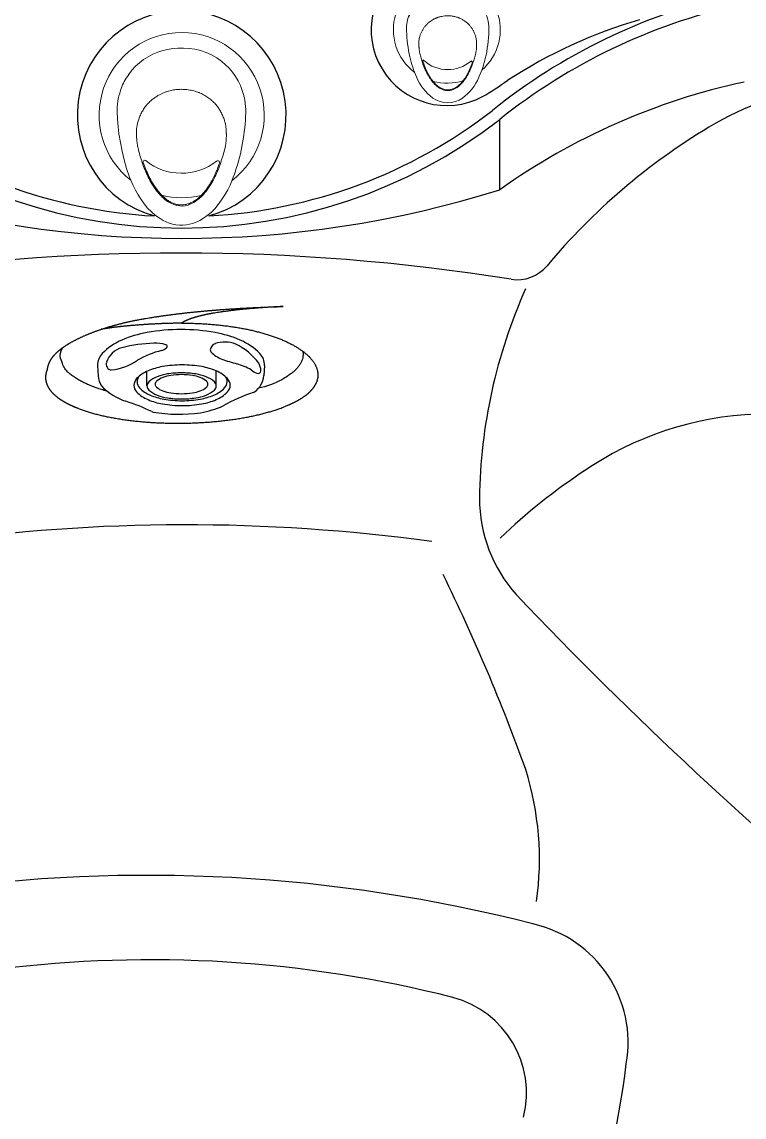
# Model space of a CAD drawing. Extents: x 649 to 723, y 631 to 778.
# Drawn here: x 681.87 to 700.45, y 700.8 to 728.96 of the extents above; entities that cross this region are included whole.
import ezdxf

# ---------------------------------------------------------------- set-up
doc = ezdxf.new("R2010")
doc.units = 0
doc.header["$MEASUREMENT"] = 0
doc.layers.add('1', color=4, linetype='Continuous')
doc.layers.add('204', color=7, linetype='Continuous')

# ---------------------------------------------------------------- blocks, each defined once
blk = doc.blocks.new('diverter')
at = {"layer": '1', "linetype": 'Continuous', "lineweight": 15, "flags": 128}
for points in [[(0.058, 1.659), (-0.211, 1.643), (-0.48, 1.614), (-0.706, 1.579), (-0.93, 1.536), (-1.152, 1.483), (-1.377, 1.417), (-1.597, 1.339), (-1.812, 1.247), (-1.934, 1.186), (-2.054, 1.119), (-2.171, 1.045), (-2.283, 0.964), (-2.389, 0.876), (-2.489, 0.78), (-2.582, 0.673), (-2.663, 0.557), (-2.707, 0.481), (-2.744, 0.403), (-2.776, 0.319), (-2.801, 0.233), (-2.818, 0.147), (-2.826, 0.06), (-2.827, -0.031), (-2.819, -0.121), (-2.805, -0.2), (-2.785, -0.278), (-2.758, -0.356), (-2.726, -0.432), (-2.708, -0.464)], [(0.993, 1.397), (1.047, 1.362), (1.153, 1.28), (1.254, 1.187), (1.346, 1.086), (1.428, 0.979), (1.501, 0.866), (1.565, 0.742), (1.619, 0.614), (1.659, 0.489), (1.689, 0.362), (1.71, 0.23), (1.721, 0.097), (1.723, -0.048), (1.714, -0.193), (1.693, -0.34), (1.66, -0.485), (1.612, -0.629), (1.55, -0.767), (1.472, -0.904), (1.38, -1.032), (1.296, -1.13), (1.205, -1.22), (1.104, -1.306), (0.996, -1.382), (0.881, -1.451), (0.761, -1.51), (0.632, -1.56), (0.5, -1.599), (0.486, -1.602), (0.431, -1.614), (0.329, -1.631)], [(1.053, 1.358), (1.05, 1.36), (1.041, 1.366)], [(-2.7, -0.481), (-2.706, -0.469), (-2.714, -0.454)], [(-2.709, -0.465), (-2.653, -0.562), (-2.584, -0.659), (-2.502, -0.756), (-2.407, -0.85), (-2.3, -0.941), (-2.182, -1.027), (-2.053, -1.11), (-1.92, -1.183), (-1.799, -1.243), (-1.692, -1.291), (-1.598, -1.328), (-1.519, -1.358), (-1.468, -1.376)]]:
    blk.add_lwpolyline(points, dxfattribs=at)
at = {"layer": '1', "color": 3, "linetype": 'Continuous', "lineweight": 15, "flags": 128}
blk.add_lwpolyline([(-2.137, -0.46), (-2.142, -0.455), (-2.199, -0.384), (-2.247, -0.311), (-2.285, -0.237), (-2.313, -0.163), (-2.331, -0.085), (-2.338, -0.021), (-2.337, 0.049), (-2.326, 0.124), (-2.303, 0.202), (-2.268, 0.283), (-2.219, 0.365), (-2.208, 0.379)], dxfattribs=at)
at = {"layer": '1', "linetype": 'Continuous', "lineweight": 15}
for centre, radius, start, end in [((0, 0), 2.125, 217.4646, 142.11), ((0.122, 0.099), 1.561, 70.7672, 92.3311), ((0.273, 0.386), 1.241, 54.5535, 73.0071), ((-0.105, 0.035), 1.387, 140.1643, 180.8264), ((-1.2, 0.948), 0.0449, 82.8535, 109.2759), ((-1.202, 0.952), 0.0413, 318.9703, 81.6622), ((0, 0), 2.125, 166.1201, 193.6262), ((-0.094, -0.021), 1.398, 178.5111, 218.8228), ((-1.218, -0.924), 0.0511, 249.3213, 277.0057), ((-1.218, -0.929), 0.0469, 278.2291, 40.8448), ((0.19, 3.529), 5.177, 251.3199, 268.5751), ((0.114, -0.145), 1.502, 267.9525, 280.24)]:
    blk.add_arc(centre, radius, start, end, dxfattribs=at)
at = {"layer": '1', "color": 3, "linetype": 'Continuous', "lineweight": 15}
for points, knots in [([(-0.844, 1.124), (-0.816, 1.13), (-0.76, 1.143), (-0.703, 1.149), (-0.675, 1.152)], [0, 0, 0, 0, 0.499997, 1, 1, 1, 1]), ([(-0.571, 1.161), (-0.588, 1.16), (-0.623, 1.158), (-0.657, 1.154), (-0.675, 1.152)], [0, 0, 0, 0, 0.502124, 1, 1, 1, 1]), ([(-0.369, 1.161), (-0.404, 1.163), (-0.471, 1.166), (-0.538, 1.163), (-0.571, 1.161)], [0, 0, 0, 0, 0.515275, 1, 1, 1, 1]), ([(0.056, 1.036), (0.02, 1.054), (-0.048, 1.088), (-0.152, 1.123), (-0.249, 1.147), (-0.311, 1.155), (-0.34, 1.159)], [0, 0, 0, 0, 0.287155, 0.549387, 0.786894, 1, 1, 1, 1]), ([(-2.208, 0.379), (-2.206, 0.383), (-2.189, 0.409), (-2.142, 0.465), (-2.066, 0.546), (-1.971, 0.627), (-1.871, 0.701), (-1.746, 0.781), (-1.593, 0.865), (-1.411, 0.946), (-1.225, 1.016), (-1.036, 1.075), (-0.908, 1.108), (-0.844, 1.124)], [0, 0, 0, 0, 0.00751, 0.059735, 0.138084, 0.216499, 0.294849, 0.373197, 0.498579, 0.62406, 0.749451, 0.87472, 1, 1, 1, 1]), ([(0.663, 0.005), (0.663, 0.019), (0.662, 0.045), (0.66, 0.085), (0.657, 0.129), (0.651, 0.182), (0.64, 0.243), (0.626, 0.308), (0.61, 0.363), (0.595, 0.409), (0.581, 0.446), (0.566, 0.483), (0.55, 0.52), (0.532, 0.557), (0.503, 0.61), (0.461, 0.678), (0.399, 0.76), (0.327, 0.839), (0.245, 0.914), (0.154, 0.981), (0.089, 1.018), (0.056, 1.037)], [0, 0, 0, 0, 0.031242, 0.062861, 0.094846, 0.136851, 0.18893, 0.241508, 0.294566, 0.32515, 0.35625, 0.387854, 0.419943, 0.452511, 0.485386, 0.56357, 0.642874, 0.730425, 0.819154, 0.909037, 1, 1, 1, 1]), ([(0.054, -1.023), (0.087, -1.005), (0.151, -0.97), (0.241, -0.904), (0.324, -0.831), (0.388, -0.761), (0.437, -0.699), (0.473, -0.646), (0.507, -0.592), (0.538, -0.535), (0.56, -0.486), (0.577, -0.447), (0.602, -0.381), (0.633, -0.278), (0.658, -0.136), (0.661, -0.041), (0.663, 0.005)], [0, 0, 0, 0, 0.089483, 0.17812, 0.265889, 0.353958, 0.404452, 0.454701, 0.506821, 0.557906, 0.608001, 0.633604, 0.659073, 0.775992, 0.889591, 1, 1, 1, 1]), ([(-0.842, -1.115), (-0.906, -1.098), (-1.034, -1.065), (-1.223, -1.005), (-1.409, -0.936), (-1.591, -0.856), (-1.745, -0.774), (-1.871, -0.694), (-1.971, -0.62), (-2.061, -0.543), (-2.113, -0.486), (-2.136, -0.46)], [0, 0, 0, 0, 0.134915, 0.269815, 0.404854, 0.53999, 0.674997, 0.75936, 0.843745, 0.928215, 1, 1, 1, 1]), ([(-0.728, -1.136), (-0.74, -1.134), (-0.765, -1.131), (-0.803, -1.124), (-0.829, -1.118), (-0.842, -1.115)], [0, 0, 0, 0, 0.31769, 0.658602, 1, 1, 1, 1]), ([(-0.338, -1.142), (-0.308, -1.138), (-0.246, -1.13), (-0.15, -1.106), (-0.048, -1.072), (0.019, -1.04), (0.054, -1.023)], [0, 0, 0, 0, 0.219658, 0.459287, 0.719296, 1, 1, 1, 1]), ([(-0.647, -1.144), (-0.66, -1.143), (-0.686, -1.141), (-0.713, -1.139), (-0.727, -1.136), (-0.728, -1.136)], [0, 0, 0, 0, 0.477803, 0.964471, 1, 1, 1, 1]), ([(-0.647, -1.144), (-0.626, -1.146), (-0.585, -1.149), (-0.543, -1.15), (-0.522, -1.15)], [0, 0, 0, 0, 0.49631, 1, 1, 1, 1])]:
    blk.add_open_spline(points, degree=3, knots=knots, dxfattribs=at)
for points in [[(-0.369, 1.161), (-0.34, 1.159)], [(-0.522, -1.15), (-0.371, -1.145)], [(-0.338, -1.142), (-0.371, -1.145)]]:
    blk.add_open_spline(points, degree=1, dxfattribs=at)
at = {"layer": '1', "linetype": 'Continuous', "lineweight": 15}
blk.add_open_spline([(-1.236, -0.972), (-1.284, -0.955), (-1.381, -0.92), (-1.522, -0.859), (-1.66, -0.792), (-1.794, -0.715), (-1.914, -0.633), (-2.02, -0.546), (-2.111, -0.456), (-2.185, -0.363), (-2.241, -0.271), (-2.28, -0.182), (-2.305, -0.088), (-2.314, 0.009), (-2.304, 0.106), (-2.278, 0.201), (-2.237, 0.289), (-2.179, 0.38), (-2.103, 0.472), (-2.01, 0.562), (-1.892, 0.656), (-1.747, 0.752), (-1.576, 0.844), (-1.399, 0.924), (-1.276, 0.968), (-1.215, 0.99)], degree=3, knots=[0, 0, 0, 0, 0.0496948, 0.0993947, 0.1491066, 0.1988343, 0.2485829, 0.2900638, 0.3315698, 0.3730849, 0.4042567, 0.4354351, 0.4666304, 0.4978401, 0.5290739, 0.5603377, 0.5916316, 0.6229614, 0.6647479, 0.7065823, 0.7484514, 0.8112855, 0.874166, 0.9370746, 1, 1, 1, 1], dxfattribs=at)
blk = doc.blocks.new('air')
at = {"color": 4, "linetype": 'Continuous', "lineweight": 15}
for start, end in [(220.7492, 142.9494), (165.1969, 197.8132)]:
    blk.add_arc((0, 0), 1.375, start, end, dxfattribs=at)
at = {"layer": '1', "linetype": 'Continuous', "lineweight": 15}
blk.add_line((-1.521, -0.646), (-1.523, -0.644), dxfattribs=at)
at = {"layer": '1', "linetype": 'Continuous', "lineweight": 15, "flags": 128}
blk.add_lwpolyline([(-0.81, 0.621), (-0.905, 0.587), (-0.999, 0.549), (-1.092, 0.505), (-1.181, 0.456), (-1.267, 0.4), (-1.347, 0.337), (-1.405, 0.282), (-1.457, 0.221), (-1.487, 0.176), (-1.512, 0.128), (-1.531, 0.077), (-1.544, 0.02), (-1.546, -0.039), (-1.539, -0.097), (-1.522, -0.153), (-1.5, -0.203), (-1.472, -0.25), (-1.44, -0.294), (-1.381, -0.359), (-1.315, -0.416), (-1.244, -0.468), (-1.149, -0.525), (-1.05, -0.576), (-0.948, -0.619), (-0.844, -0.658)], dxfattribs=at)
at = {"layer": '1', "linetype": 'Continuous', "lineweight": 15}
for centre, radius, start, end in [((-0.187, -1.448), 2.451, 102.0442, 114.7624), ((0.104, -2.603), 3.642, 92.0665, 102.7282), ((0.021, 0.084), 0.954, 70.8918, 92.891), ((-0.734, -0.399), 1.272, 112.1545, 143.4931), ((-0.148, 0), 0.873, 137.3551, 181.5716), ((-1.223, -0.024), 0.655, 144.4276, 215.6266), ((-0.141, -0.046), 0.88, 178.584, 220.1541), ((-0.741, 0.343), 1.261, 216.4207, 247.5271), ((-0.154, 1.5), 2.557, 245.294, 257.3674), ((0.073, 2.388), 3.473, 256.4351, 268.374), ((0.016, -0.096), 0.988, 267.5789, 296.8901)]:
    blk.add_arc(centre, radius, start, end, dxfattribs=at)
at = {"layer": '1'}
for centre, radius, start, end in [((-0.036, -0.025), 1.076, 297.6393, 69.9241), ((-0.802, 0.605), 0.0177, 309.977, 117.7542), ((-0.836, -0.631), 0.028, 253.5221, 38.0725)]:
    blk.add_arc(centre, radius, start, end, dxfattribs=at)
at = {"layer": '1', "color": 3, "linetype": 'Continuous', "lineweight": 15}
for points, knots in [([(-0.605, -0.743), (-0.647, -0.733), (-0.729, -0.712), (-0.85, -0.673), (-0.969, -0.629), (-1.086, -0.577), (-1.185, -0.524), (-1.266, -0.473), (-1.331, -0.426), (-1.391, -0.373), (-1.446, -0.315), (-1.494, -0.251), (-1.526, -0.192), (-1.545, -0.142), (-1.556, -0.103), (-1.563, -0.064), (-1.566, -0.024), (-1.564, 0.016), (-1.557, 0.056), (-1.546, 0.094), (-1.527, 0.144), (-1.495, 0.202), (-1.446, 0.266), (-1.391, 0.324), (-1.33, 0.376), (-1.266, 0.423), (-1.185, 0.475), (-1.087, 0.528), (-0.971, 0.58), (-0.851, 0.625), (-0.73, 0.663), (-0.648, 0.684), (-0.607, 0.694)], [0, 0, 0, 0, 0.049918, 0.099848, 0.149772, 0.199708, 0.249758, 0.281163, 0.312549, 0.343847, 0.375097, 0.406409, 0.43777, 0.453463, 0.469146, 0.48481, 0.500452, 0.516071, 0.531676, 0.547279, 0.562891, 0.594116, 0.625338, 0.65655, 0.687781, 0.719016, 0.750242, 0.800203, 0.850202, 0.900166, 0.950083, 1, 1, 1, 1]), ([(-0.607, 0.694), (-0.587, 0.699), (-0.548, 0.707), (-0.508, 0.711), (-0.488, 0.713)], [0, 0, 0, 0, 0.499996, 1, 1, 1, 1]), ([(-0.432, 0.718), (-0.441, 0.717), (-0.46, 0.716), (-0.479, 0.714), (-0.488, 0.713)], [0, 0, 0, 0, 0.503897, 1, 1, 1, 1]), ([(-0.302, 0.718), (-0.325, 0.719), (-0.368, 0.721), (-0.411, 0.719), (-0.432, 0.718)], [0, 0, 0, 0, 0.515264, 1, 1, 1, 1]), ([(-0.029, 0.638), (-0.052, 0.649), (-0.097, 0.671), (-0.163, 0.693), (-0.225, 0.708), (-0.265, 0.714), (-0.284, 0.716)], [0, 0, 0, 0, 0.2871549, 0.5493861, 0.7868935, 1, 1, 1, 1]), ([(0.36, -0.024), (0.359, 0.002), (0.358, 0.054), (0.345, 0.133), (0.33, 0.192), (0.317, 0.232), (0.31, 0.252), (0.302, 0.272), (0.293, 0.293), (0.284, 0.313), (0.274, 0.333), (0.257, 0.365), (0.23, 0.407), (0.191, 0.46), (0.145, 0.511), (0.092, 0.559), (0.034, 0.602), (-0.008, 0.626), (-0.029, 0.638)], [0, 0, 0, 0, 0.095821, 0.193894, 0.294492, 0.320678, 0.347244, 0.374185, 0.401486, 0.429141, 0.457148, 0.485334, 0.563526, 0.642838, 0.730397, 0.819135, 0.909028, 1, 1, 1, 1]), ([(-0.031, -0.684), (-0.01, -0.672), (0.032, -0.65), (0.089, -0.608), (0.143, -0.56), (0.184, -0.515), (0.216, -0.474), (0.24, -0.44), (0.261, -0.405), (0.28, -0.37), (0.294, -0.339), (0.305, -0.314), (0.321, -0.272), (0.341, -0.206), (0.357, -0.114), (0.359, -0.054), (0.36, -0.024)], [0, 0, 0, 0, 0.089465, 0.177985, 0.265807, 0.356658, 0.40795, 0.458748, 0.509015, 0.558748, 0.607996, 0.633599, 0.659069, 0.775989, 0.88959, 1, 1, 1, 1]), ([(-0.469, -0.763), (-0.492, -0.761), (-0.538, -0.758), (-0.583, -0.748), (-0.605, -0.743)], [0, 0, 0, 0, 0.500007, 1, 1, 1, 1]), ([(-0.469, -0.763), (-0.458, -0.763), (-0.435, -0.765), (-0.412, -0.765), (-0.4, -0.765)], [0, 0, 0, 0, 0.497126, 1, 1, 1, 1]), ([(-0.283, -0.76), (-0.263, -0.758), (-0.223, -0.752), (-0.162, -0.737), (-0.096, -0.715), (-0.053, -0.695), (-0.031, -0.684)], [0, 0, 0, 0, 0.219659, 0.459288, 0.719297, 1, 1, 1, 1])]:
    blk.add_open_spline(points, degree=3, knots=knots, dxfattribs=at)
for points in [[(-0.302, 0.718), (-0.284, 0.716)], [(-0.4, -0.765), (-0.303, -0.762)]]:
    blk.add_open_spline(points, degree=1, dxfattribs=at)
at = {"layer": '1', "linetype": 'Continuous', "lineweight": 15}
blk.add_open_spline([(-0.283, -0.76), (-0.303, -0.762)], degree=1, dxfattribs=at)
blk = doc.blocks.new('94JET')
at = {"layer": '1', "color": 2}
for p, q in [((0.921, 2.15), (1.187, 2.128)), ((1.45, 0.905), (1.065, 0.905)), ((1.45, -0.876), (1.076, -0.876)), ((0.921, -2.15), (1.195, -2.132))]:
    blk.add_line(p, q, dxfattribs=at)
blk.add_lwpolyline([(0.921, 2.15, 0.194525), (0.62, 2.028, 0.099704), (0.27, 1.52, 0.05735), (0.077, 0.875, 0.043939), (0, 0, 0.043939), (0.077, -0.875, 0.05735), (0.27, -1.52, 0.099704), (0.62, -2.028, 0.194525), (0.921, -2.15, 0.194525)], format="xyb", dxfattribs=at)
for points in [[(1.956, 0.027, 0.043317), (1.912, 0.531, 0.056661), (1.803, 0.902, 0.099192), (1.604, 1.195, 0.196409), (1.433, 1.265, 0.196409), (1.263, 1.195, 0.099192), (1.064, 0.902, 0.056661), (0.954, 0.531, 0.043317), (0.911, 0.027, 0.043317), (0.954, -0.477, 0.056661), (1.064, -0.849, 0.099192), (1.263, -1.142, 0.196409), (1.433, -1.211, 0.196409), (1.604, -1.142, 0.099192), (1.803, -0.849, 0.056661), (1.912, -0.477, 0.043317)], [(1.45, -0.876, 0.211502), (1.556, -0.829, 0.094638), (1.687, -0.615, 0.051331), (1.756, -0.349, 0.038645), (1.785, 0.015, 0.038645), (1.756, 0.378, 0.051331), (1.687, 0.644, 0.094638), (1.556, 0.858, 0.211502), (1.45, 0.905, 0.211502), (1.344, 0.858, 0.094638), (1.213, 0.644, 0.051331), (1.143, 0.378, 0.038645), (1.115, 0.015, 0.038645), (1.143, -0.349, 0.051331), (1.213, -0.615, 0.094638), (1.344, -0.829, 0.211502)]]:
    blk.add_lwpolyline(points, format="xyb", close=True, dxfattribs=at)
at = {"layer": '1', "color": 3}
for points in [[(1.83, 0.027, 0.043317), (1.789, 0.498, 0.056661), (1.686, 0.846, 0.099192), (1.5, 1.12, 0.196409), (1.341, 1.185, 0.139465), (1.221, 1.151, 0.099192)], [(1.221, -1.097, 0.139465), (1.341, -1.131, 0.196409), (1.5, -1.066, 0.099192), (1.686, -0.792, 0.056661), (1.789, -0.445, 0.043317), (1.83, 0.027, 0.043317)]]:
    blk.add_lwpolyline(points, format="xyb", dxfattribs=at)
blk.add_lwpolyline([(1.405, -0.664, 0.216678), (1.482, -0.629, 0.092908), (1.578, -0.465, 0.049579), (1.629, -0.263, 0.037156), (1.65, 0.015, 0.037156), (1.629, 0.292, 0.049579), (1.578, 0.494, 0.092908), (1.482, 0.658, 0.216678), (1.405, 0.693, 0.216678), (1.328, 0.658, 0.092908), (1.232, 0.494, 0.049579), (1.18, 0.292, 0.037156), (1.16, 0.015, 0.037156), (1.18, -0.263, 0.049579), (1.232, -0.465, 0.092908), (1.328, -0.629, 0.216678)], format="xyb", close=True, dxfattribs=at)
for centre, radius, start, end in [((1.783, 0.735), 1.56, 125.9518, 154.4901), ((1.062, 1.678), 0.375, 90.333, 121.4248), ((1.061, 1.984), 0.0685, 330.254, 90.9551), ((2.518, 0.959), 1.705, 150.2332, 163.6622), ((0.571, 2.169), 0.592, 322.0648, 338.2692), ((-3.065, 2.471), 4.079, 339.6279, 345.3447), ((1.083, 1.125), 0.762, 158.3465, 199.0444), ((0.542, 0.942), 0.19, 200.0641, 264.4059), ((0.063, 1.308), 0.743, 313.5517, 339.6906), ((0.53, 0.818), 0.0654, 264.4059, 313.5517), ((1.29, -0.659), 0.939, 163.5628, 182.5916), ((0.458, -0.416), 0.0728, 137.8056, 161.5776), ((0.436, -0.396), 0.042, 36.1572, 137.8056), ((0.053, -0.676), 0.517, 19.6286, 36.1572), ((2.77, 0.041), 2.296, 193.6863, 210.4486), ((4.122, -0.595), 3.771, 181.612, 194.2575), ((-0.393, -1.943), 1.44, 5.8985, 34.7447), ((1.007, -1.384), 0.558, 194.4882, 252.9172), ((0.894, -1.781), 0.146, 249.6717, 354.5827)]:
    blk.add_arc(centre, radius, start, end, dxfattribs=at)
at = {"layer": '1', "color": 2}
for centre, radius, start, end in [((1.139, 1.557), 0.573, 35.9872, 85.3803), ((1.506, 1.824), 0.119, 17.5387, 35.9872), ((5.326, 3.031), 3.886, 197.5387, 210.0725), ((-0.387, 0.06), 2.563, 9.9192, 23.5403), ((-1.707, -0.062), 3.886, 350.2358, 8.3326), ((5.966, -2.677), 4.308, 153.4774, 163.0192), ((2.005, -0.701), 0.119, 333.4774, 350.2358), ((0.343, -0.913), 1.586, 314.1906, 341.365), ((1.155, -1.578), 0.556, 273.3737, 301.881)]:
    blk.add_arc(centre, radius, start, end, dxfattribs=at)
blk = doc.blocks.new('2010PRODIGY')
at = {"layer": '1', "color": 3, "linetype": 'Continuous'}
blk.add_line((45.151, 77.183), (45.151, 78.991), dxfattribs=at)
at = {"layer": '1', "color": 3}
for centre, radius, start, end in [((43.788, 81.297), 1.948, 37.2328, 298.0937), ((54.492, 67.355), 15.221, 103.0208, 128.7583), ((36.966, 79.103), 2.686, 285.1521, 254.8553), ((54.561, 67.208), 15.08, 102.6218, 128.6109), ((52.45, 69.029), 13.063, 106.4637, 122.8988), ((40.756, 86.411), 7.892, 300.0271, 305.6367), ((54.991, 63.364), 16.964, 102.0906, 125.4531), ((54.748, 71.784), 8.176, 76.2011, 121.0297), ((36.966, 89.559), 13.068, 232.6203, 266.9248), ((36.966, 89.559), 13.068, 273.0826, 307.7358), ((36.967, 89.587), 13.388, 232.3162, 307.683), ((36.974, 103.266), 27.334, 252.5631, 287.4076)]:
    blk.add_arc(centre, radius, start, end, dxfattribs=at)
at = {"layer": '1'}
for centre, radius, start, end in [((58.941, 64.733), 16.379, 120.8831, 140.1508), ((36.935, 21.664), 53.893, 80.919, 99.0434), ((45.599, 75.869), 1, 260.919, 320.1508), ((58.241, 69.071), 13.615, 155.8622, 179.2477), ((52.084, 62.976), 8.446, 92.2199, 124.6039), ((55.531, 57.454), 14.951, 123.2104, 133.9163), ((48.347, 69.25), 3.72, 180, 221.7081), ((37.066, 21.843), 46.725, 82.2041, 98.0265), ((-0.691, 45.508), 49.441, 19.8248, 26.14), ((122.135, 139.611), 105.675, 223.57039, 230.63947), ((38.396, 59.962), 7.776, 351.9911, 17.3123), ((36.085, 19.547), 40.007, 75.6464, 98.1351), ((45.326, 55.251), 3.129, 349.9355, 77.5187), ((36.168, 25.669), 31.715, 75.8117, 97.1194), ((43.293, 53.955), 2.545, 345.9632, 75.2349), ((19.903, 58.418), 28.745, 342.8944, 352.577)]:
    blk.add_arc(centre, radius, start, end, dxfattribs=at)
at = {"layer": '204', "color": 3, "linetype": 'Continuous'}
for points in [[(36.04, 73.875), (36.125, 73.889, -0.00125), (36.21, 73.902, -0.001253), (36.296, 73.916, -0.001238), (36.381, 73.928, -0.001204), (36.467, 73.941, -0.001178), (36.553, 73.953, -0.001154), (36.64, 73.965, -0.001131), (36.727, 73.976, -0.001105), (36.814, 73.987, -0.001083), (36.901, 73.998, -0.001058), (36.988, 74.008, -0.001036), (37.076, 74.018, -0.001012), (37.163, 74.028, -0.000991), (37.251, 74.037, -0.000968), (37.339, 74.046, -0.000947), (37.428, 74.055, -0.000925), (37.516, 74.063, -0.000904), (37.605, 74.071, -0.000882), (37.693, 74.079, -0.000863), (37.782, 74.086, -0.000841), (37.871, 74.093, -0.000822), (37.961, 74.1, -0.000801), (38.05, 74.107, -0.000783), (38.139, 74.113, -0.000763), (38.229, 74.119, -0.000743), (38.318, 74.125, -0.00072), (38.408, 74.13, -0.000707), (38.498, 74.136, -0.000699), (38.588, 74.141, -0.000664), (38.678, 74.146, -0.000608), (38.767, 74.15, -0.000646), (38.858, 74.155, -0.000733), (38.951, 74.159, -0.000555), (39.038, 74.163, -0.000219), (39.117, 74.166, -0.000726), (39.218, 74.17, -0.001174), (39.375, 74.175, -0.000569), (39.579, 74.182, -0.000306)], [(39.579, 74.182), (39.526, 74.18, 0.00043), (39.474, 74.177, 0.000435), (39.422, 74.174, 0.000443), (39.37, 74.171, 0.000454), (39.319, 74.168, 0.000465), (39.268, 74.165, 0.000475), (39.217, 74.162, 0.000486), (39.167, 74.158, 0.000498), (39.118, 74.155, 0.00051), (39.068, 74.152, 0.000522), (39.02, 74.148, 0.000535), (38.971, 74.145, 0.000548), (38.923, 74.141, 0.000561), (38.876, 74.137, 0.000575), (38.829, 74.134, 0.00059), (38.782, 74.13, 0.000605), (38.736, 74.126, 0.000621), (38.69, 74.122, 0.000637), (38.645, 74.118, 0.000654), (38.6, 74.114, 0.000672), (38.556, 74.109, 0.00069), (38.512, 74.105, 0.000709), (38.468, 74.101, 0.000729), (38.425, 74.096, 0.000751), (38.383, 74.092, 0.000771), (38.341, 74.087, 0.000788), (38.299, 74.082, 0.000819), (38.258, 74.077, 0.000861), (38.218, 74.073, 0.000861), (38.178, 74.068, 0.000826), (38.139, 74.063, 0.000942), (38.099, 74.057, 0.001167), (38.06, 74.052, 0.000912), (38.023, 74.047, 0.000307), (37.99, 74.042, 0.001346), (37.948, 74.036, 0.002471), (37.886, 74.026, 0.001269), (37.806, 74.013, 0.000686)], [(34.01, 73.195), (34.034, 73.21, -0.002576), (34.059, 73.225, -0.002534), (34.085, 73.24, -0.002476), (34.11, 73.254, -0.002409), (34.137, 73.269, -0.002349), (34.163, 73.284, -0.002295), (34.19, 73.298, -0.002242), (34.217, 73.312, -0.00219), (34.245, 73.327, -0.002142), (34.273, 73.341, -0.002095), (34.301, 73.355, -0.002051), (34.33, 73.369, -0.002009), (34.359, 73.382, -0.001968), (34.388, 73.396, -0.00193), (34.418, 73.409, -0.001893), (34.448, 73.423, -0.001858), (34.478, 73.436, -0.001824), (34.509, 73.449, -0.001793), (34.54, 73.462, -0.001762), (34.571, 73.475, -0.001731), (34.602, 73.488, -0.001709), (34.634, 73.5, -0.001695), (34.666, 73.513, -0.001671), (34.699, 73.525, -0.001645), (34.731, 73.537, -0.001619), (34.764, 73.549, -0.001595), (34.798, 73.561, -0.001572), (34.831, 73.573, -0.00155), (34.865, 73.585, -0.001528), (34.899, 73.596, -0.001507), (34.934, 73.608, -0.001487), (34.969, 73.619, -0.001468), (35.004, 73.63, -0.001449), (35.039, 73.641, -0.001432), (35.075, 73.652, -0.001415), (35.11, 73.663, -0.001399), (35.147, 73.673, -0.001383), (35.183, 73.684, -0.001368), (35.22, 73.694, -0.001354), (35.256, 73.704, -0.001341), (35.294, 73.714, -0.001327), (35.331, 73.724, -0.001314), (35.369, 73.734, -0.001302), (35.406, 73.743, -0.001294), (35.444, 73.753, -0.001279), (35.483, 73.762, -0.001261), (35.521, 73.771, -0.001262), (35.56, 73.78, -0.001278), (35.599, 73.789, -0.001232), (35.638, 73.797, -0.001142), (35.677, 73.806, -0.001253), (35.717, 73.814, -0.001485), (35.758, 73.822, -0.001117), (35.797, 73.83, -0.000378), (35.832, 73.837, -0.001569), (35.877, 73.846, -0.002674), (35.947, 73.858, -0.001293), (36.04, 73.875, -0.000681)], [(37.806, 74.013), (37.788, 74.01, 0.000674), (37.77, 74.007, 0.000684), (37.752, 74.004, 0.000696), (37.735, 74.001, 0.000709), (37.717, 73.997, 0.000722), (37.7, 73.994, 0.000734), (37.683, 73.991, 0.000749), (37.666, 73.988, 0.000763), (37.649, 73.984, 0.000781), (37.632, 73.981, 0.000803), (37.616, 73.978, 0.000821), (37.599, 73.974, 0.000844), (37.582, 73.971, 0.000867), (37.566, 73.967, 0.00089), (37.55, 73.964, 0.000913), (37.533, 73.96, 0.00094), (37.517, 73.957, 0.000965), (37.501, 73.953, 0.000993), (37.485, 73.949, 0.001021), (37.469, 73.945, 0.001051), (37.453, 73.941, 0.001081), (37.437, 73.938, 0.001114), (37.421, 73.934, 0.001147), (37.406, 73.93, 0.001182), (37.39, 73.926, 0.001218), (37.375, 73.922, 0.001257), (37.36, 73.917, 0.001296), (37.345, 73.913, 0.001339), (37.33, 73.909, 0.001382), (37.315, 73.905, 0.001428), (37.301, 73.9, 0.001475), (37.286, 73.896, 0.001527), (37.272, 73.892, 0.001579), (37.258, 73.887, 0.001635), (37.244, 73.883, 0.001692), (37.23, 73.878, 0.001755), (37.217, 73.873, 0.001818), (37.203, 73.869, 0.001887), (37.19, 73.864, 0.001957), (37.177, 73.859, 0.002034), (37.164, 73.854, 0.002112), (37.151, 73.849, 0.002196), (37.139, 73.844, 0.002285), (37.126, 73.84, 0.002384), (37.114, 73.834, 0.002476), (37.102, 73.829, 0.002564), (37.091, 73.824, 0.002699), (37.079, 73.819, 0.00288), (37.068, 73.814, 0.002917), (37.057, 73.808, 0.002829), (37.047, 73.803, 0.00328), (37.036, 73.798, 0.004147), (37.025, 73.792, 0.003272), (37.016, 73.787, 0.001061), (37.007, 73.782, 0.004956), (36.996, 73.775, 0.009375), (36.981, 73.765, 0.004891), (36.961, 73.752, 0.002652)], [(36.961, 73.752), (36.93, 73.752, 0.000579), (36.899, 73.752, 0.000591), (36.868, 73.751, 0.000589), (36.838, 73.751, 0.000573), (36.807, 73.75, 0.000562), (36.777, 73.75, 0.000552), (36.747, 73.749, 0.000543), (36.717, 73.748, 0.000531), (36.687, 73.748, 0.000521), (36.657, 73.747, 0.000509), (36.627, 73.746, 0.000499), (36.598, 73.745, 0.000487), (36.568, 73.744, 0.000477), (36.539, 73.743, 0.000464), (36.51, 73.742, 0.000454), (36.48, 73.741, 0.000441), (36.452, 73.74, 0.00043), (36.423, 73.738, 0.000417), (36.394, 73.737, 0.000406), (36.365, 73.736, 0.000393), (36.337, 73.734, 0.00038), (36.309, 73.733, 0.000365), (36.28, 73.732, 0.000357), (36.252, 73.73, 0.000356), (36.224, 73.729, 0.000357), (36.196, 73.727, 0.000361), (36.168, 73.726, 0.000365), (36.141, 73.724, 0.000367), (36.113, 73.723, 0.00037), (36.086, 73.721, 0.000373), (36.059, 73.719, 0.000377), (36.031, 73.717, 0.00038), (36.004, 73.716, 0.000383), (35.977, 73.714, 0.000387), (35.95, 73.712, 0.00039), (35.924, 73.71, 0.000393), (35.897, 73.708, 0.000397), (35.871, 73.706, 0.000401), (35.844, 73.704, 0.000404), (35.818, 73.702, 0.000408), (35.792, 73.7, 0.000412), (35.766, 73.698, 0.000416), (35.74, 73.696, 0.000419), (35.714, 73.694, 0.000423), (35.689, 73.692, 0.000428), (35.663, 73.69, 0.000432), (35.638, 73.688, 0.000436), (35.612, 73.685, 0.00044), (35.587, 73.683, 0.000444), (35.562, 73.681, 0.000449), (35.537, 73.678, 0.000453), (35.513, 73.676, 0.000457), (35.488, 73.673, 0.000463), (35.463, 73.671, 0.000471), (35.439, 73.668, 0.000488), (35.415, 73.666, 0.000516), (35.391, 73.663, 0.000535), (35.367, 73.661, 0.000544), (35.343, 73.658, 0.000555), (35.32, 73.655, 0.00057), (35.297, 73.653, 0.000584), (35.274, 73.65, 0.000598), (35.251, 73.647, 0.000613), (35.229, 73.645, 0.000629), (35.206, 73.642, 0.000643), (35.184, 73.639, 0.000655), (35.162, 73.636, 0.000677), (35.141, 73.633, 0.000708), (35.119, 73.63, 0.000705), (35.098, 73.627, 0.000673), (35.077, 73.624, 0.000763), (35.056, 73.621, 0.000938), (35.035, 73.618, 0.000728), (35.015, 73.615, 0.000246), (34.997, 73.612, 0.001065), (34.975, 73.609, 0.001926), (34.941, 73.603, 0.000976), (34.897, 73.595, 0.000525)], [(36.961, 73.752), (37.03, 73.752, -0.001905), (37.098, 73.752, -0.001909), (37.167, 73.751, -0.001911), (37.236, 73.75, -0.001913), (37.304, 73.748, -0.001918), (37.372, 73.745, -0.001923), (37.44, 73.742, -0.001931), (37.508, 73.739, -0.001939), (37.576, 73.735, -0.001949), (37.644, 73.73, -0.001961), (37.711, 73.725, -0.001974), (37.779, 73.72, -0.001989), (37.846, 73.714, -0.002006), (37.912, 73.707, -0.002024), (37.979, 73.7, -0.002044), (38.045, 73.692, -0.002065), (38.11, 73.684, -0.002088), (38.176, 73.676, -0.002119), (38.241, 73.666, -0.00215), (38.305, 73.657, -0.002183), (38.369, 73.647, -0.002217), (38.432, 73.636, -0.002242), (38.494, 73.625, -0.002273), (38.556, 73.613, -0.002306), (38.617, 73.601, -0.002344), (38.678, 73.589, -0.002381), (38.737, 73.576, -0.002423), (38.796, 73.562, -0.002465), (38.855, 73.548, -0.002513), (38.912, 73.534, -0.002562), (38.969, 73.519, -0.002616), (39.025, 73.504, -0.002671), (39.08, 73.488, -0.002732), (39.135, 73.472, -0.002794), (39.188, 73.456, -0.002864), (39.241, 73.439, -0.002934), (39.293, 73.422, -0.003012), (39.344, 73.404, -0.003092), (39.394, 73.386, -0.00318), (39.443, 73.367, -0.003271), (39.491, 73.349, -0.003371), (39.539, 73.329, -0.003474), (39.585, 73.31, -0.003585), (39.63, 73.29, -0.0037), (39.675, 73.269, -0.00383), (39.718, 73.248, -0.003967), (39.761, 73.227, -0.0041), (39.802, 73.206, -0.004238), (39.842, 73.184, -0.004392), (39.881, 73.162, -0.004531), (39.919, 73.14, -0.004696), (39.955, 73.117, -0.004859), (39.991, 73.094, -0.005044), (40.025, 73.071, -0.005228), (40.058, 73.048, -0.005437), (40.09, 73.024, -0.005645), (40.12, 73.001, -0.005878), (40.15, 72.977, -0.006112), (40.178, 72.953, -0.006374), (40.204, 72.929, -0.006638), (40.23, 72.904, -0.006928), (40.254, 72.88, -0.007216), (40.277, 72.855, -0.007544), (40.299, 72.83, -0.00788), (40.32, 72.805, -0.008213), (40.339, 72.78, -0.008509), (40.357, 72.755, -0.00896), (40.373, 72.729, -0.009526), (40.389, 72.704, -0.009655), (40.403, 72.678, -0.009356), (40.415, 72.653, -0.010718), (40.427, 72.627, -0.013315), (40.437, 72.601, -0.0105), (40.446, 72.576, -0.003632), (40.453, 72.553, -0.015378), (40.459, 72.524, -0.0279), (40.465, 72.479, -0.014053), (40.47, 72.421, -0.007497)], [(33.513, 72.566), (33.514, 72.577, -0.004772), (33.516, 72.587, -0.004743), (33.517, 72.598, -0.004739), (33.519, 72.609, -0.004765), (33.522, 72.62, -0.004774), (33.524, 72.631, -0.004776), (33.527, 72.641, -0.004772), (33.529, 72.652, -0.004771), (33.533, 72.663, -0.00476), (33.536, 72.674, -0.00475), (33.539, 72.685, -0.004731), (33.543, 72.695, -0.004714), (33.547, 72.706, -0.004687), (33.551, 72.717, -0.004663), (33.556, 72.727, -0.004629), (33.56, 72.738, -0.004599), (33.565, 72.749, -0.004559), (33.57, 72.76, -0.004522), (33.576, 72.77, -0.004476), (33.581, 72.781, -0.004434), (33.587, 72.792, -0.004384), (33.593, 72.802, -0.004337), (33.599, 72.813, -0.004282), (33.606, 72.823, -0.004231), (33.613, 72.834, -0.004173), (33.62, 72.845, -0.004119), (33.627, 72.855, -0.004058), (33.634, 72.866, -0.004001), (33.642, 72.876, -0.003938), (33.65, 72.887, -0.00388), (33.658, 72.897, -0.003815), (33.667, 72.908, -0.003755), (33.676, 72.918, -0.00369), (33.685, 72.929, -0.003629), (33.694, 72.939, -0.003563), (33.704, 72.95, -0.003503), (33.713, 72.96, -0.003437), (33.724, 72.971, -0.003377), (33.734, 72.981, -0.003312), (33.744, 72.992, -0.003253), (33.755, 73.002, -0.003188), (33.766, 73.012, -0.003127), (33.778, 73.023, -0.003067), (33.789, 73.033, -0.003014), (33.801, 73.044, -0.002945), (33.814, 73.054, -0.002877), (33.826, 73.064, -0.002847), (33.839, 73.075, -0.002858), (33.852, 73.085, -0.002726), (33.865, 73.095, -0.002492), (33.878, 73.105, -0.00269), (33.892, 73.115, -0.003132), (33.906, 73.126, -0.002326), (33.92, 73.135, -0.000797), (33.933, 73.144, -0.003193), (33.949, 73.155, -0.005277), (33.975, 73.172, -0.002497), (34.01, 73.195, -0.001305)], [(33.84, 72.897), (33.84, 72.901, -0.002687), (33.84, 72.906, -0.002687), (33.84, 72.91, -0.002686), (33.84, 72.915, -0.002683), (33.84, 72.919, -0.00268), (33.841, 72.924, -0.002676), (33.841, 72.928, -0.002672), (33.841, 72.933, -0.002667), (33.842, 72.938, -0.002662), (33.842, 72.942, -0.002656), (33.843, 72.947, -0.00265), (33.843, 72.951, -0.002643), (33.844, 72.956, -0.002636), (33.845, 72.96, -0.002628), (33.845, 72.965, -0.00262), (33.846, 72.969, -0.002611), (33.847, 72.974, -0.002602), (33.848, 72.978, -0.002592), (33.849, 72.983, -0.002582), (33.85, 72.987, -0.002572), (33.851, 72.992, -0.002561), (33.852, 72.996, -0.002549), (33.853, 73.001, -0.002537), (33.854, 73.005, -0.002525), (33.855, 73.01, -0.002513), (33.856, 73.014, -0.002501), (33.858, 73.019, -0.002487), (33.859, 73.023, -0.002474), (33.86, 73.028, -0.00246), (33.862, 73.032, -0.002446), (33.863, 73.037, -0.002431), (33.865, 73.041, -0.002415), (33.866, 73.046, -0.002402), (33.868, 73.05, -0.002391), (33.87, 73.055, -0.002369), (33.871, 73.059, -0.002339), (33.873, 73.064, -0.002344), (33.875, 73.068, -0.002374), (33.877, 73.073, -0.002291), (33.879, 73.077, -0.002125), (33.881, 73.081, -0.002328), (33.883, 73.086, -0.00275), (33.885, 73.09, -0.002072), (33.887, 73.095, -0.000714), (33.889, 73.099, -0.002891), (33.891, 73.104, -0.0049), (33.895, 73.111, -0.002368), (33.9, 73.121, -0.001249)], [(33.846, 73.08), (33.846, 73.079, 0.001643), (33.847, 73.079, 0.001642), (33.847, 73.078, 0.001638), (33.847, 73.077, 0.00163), (33.848, 73.077, 0.001624), (33.848, 73.076, 0.001617), (33.848, 73.075, 0.001611), (33.849, 73.074, 0.001604), (33.849, 73.074, 0.001598), (33.849, 73.073, 0.001591), (33.85, 73.072, 0.001584), (33.85, 73.071, 0.001577), (33.851, 73.071, 0.00157), (33.851, 73.07, 0.001563), (33.851, 73.069, 0.001556), (33.852, 73.069, 0.001548), (33.852, 73.068, 0.001541), (33.853, 73.067, 0.001533), (33.853, 73.066, 0.001526), (33.853, 73.066, 0.001519), (33.854, 73.065, 0.001511), (33.854, 73.064, 0.001502), (33.855, 73.064, 0.001496), (33.855, 73.063, 0.001491), (33.856, 73.062, 0.001479), (33.856, 73.062, 0.001463), (33.856, 73.061, 0.001467), (33.857, 73.06, 0.001488), (33.857, 73.059, 0.001439), (33.858, 73.059, 0.001337), (33.858, 73.058, 0.001466), (33.859, 73.057, 0.001734), (33.859, 73.057, 0.001311), (33.86, 73.056, 0.000455), (33.86, 73.055, 0.001831), (33.861, 73.055, 0.003116), (33.862, 73.054, 0.001513), (33.863, 73.052, 0.0008)], [(33.893, 73.116), (33.893, 73.115, 0.000675), (33.892, 73.114, 0.000675), (33.891, 73.113, 0.000676), (33.891, 73.112, 0.000677), (33.89, 73.11, 0.000678), (33.889, 73.109, 0.000679), (33.889, 73.108, 0.000679), (33.888, 73.107, 0.00068), (33.888, 73.106, 0.000681), (33.887, 73.105, 0.000682), (33.886, 73.104, 0.000683), (33.886, 73.102, 0.000684), (33.885, 73.101, 0.000684), (33.884, 73.1, 0.000685), (33.884, 73.099, 0.000686), (33.883, 73.098, 0.000687), (33.883, 73.097, 0.000687), (33.882, 73.095, 0.000688), (33.881, 73.094, 0.000689), (33.881, 73.093, 0.00069), (33.88, 73.092, 0.00069), (33.88, 73.091, 0.000691), (33.879, 73.09, 0.000692), (33.879, 73.088, 0.000693), (33.878, 73.087, 0.000693), (33.877, 73.086, 0.000694), (33.877, 73.085, 0.000695), (33.876, 73.084, 0.000695), (33.876, 73.083, 0.000696), (33.875, 73.081, 0.000697), (33.875, 73.08, 0.000697), (33.874, 73.079, 0.000698), (33.874, 73.078, 0.000699), (33.873, 73.077, 0.000699), (33.872, 73.075, 0.0007), (33.872, 73.074, 0.0007), (33.871, 73.073, 0.000701), (33.871, 73.072, 0.000701), (33.87, 73.071, 0.000702), (33.87, 73.07, 0.000704), (33.869, 73.068, 0.000703), (33.869, 73.067, 0.000699), (33.868, 73.066, 0.000705), (33.868, 73.065, 0.000723), (33.867, 73.064, 0.000702), (33.867, 73.062, 0.000627), (33.866, 73.061, 0.000954), (33.866, 73.06, 0.001873), (33.865, 73.059, 0.002237), (33.865, 73.058, 0.001846), (33.865, 73.057, 0.001376), (33.864, 73.056, 0.000538), (33.864, 73.055, 0.000461), (33.864, 73.054, 0.001519), (33.864, 73.054, -0.001718), (33.863, 73.053, -0.011782), (33.863, 73.053, -0.013348), (33.863, 73.052, -0.010955)], [(40.09, 72.954), (40.085, 72.892, -0.041047), (40.071, 72.829, -0.036286), (40.046, 72.764, -0.03295), (40.011, 72.698, -0.03175), (39.964, 72.631, -0.028699), (39.905, 72.564, -0.025543), (39.833, 72.497, -0.022308), (39.748, 72.43, -0.019836), (39.651, 72.365, -0.017368), (39.54, 72.3, -0.071489), (38.942, 72.078, -0.013692)], [(40.083, 73.03), (40.083, 73.028, -0.000881), (40.083, 73.027, -0.000884), (40.083, 73.025, -0.000886), (40.084, 73.024, -0.000885), (40.084, 73.022, -0.000885), (40.084, 73.021, -0.000885), (40.084, 73.019, -0.000886), (40.085, 73.018, -0.000886), (40.085, 73.016, -0.000886), (40.085, 73.015, -0.000886), (40.085, 73.013, -0.000886), (40.086, 73.012, -0.000886), (40.086, 73.01, -0.000886), (40.086, 73.009, -0.000886), (40.086, 73.007, -0.000886), (40.086, 73.006, -0.000886), (40.087, 73.004, -0.000886), (40.087, 73.003, -0.000886), (40.087, 73.001, -0.000887), (40.087, 73, -0.000889), (40.087, 72.998, -0.00089), (40.087, 72.996, -0.000891), (40.088, 72.995, -0.000892), (40.088, 72.993, -0.000893), (40.088, 72.992, -0.000894), (40.088, 72.99, -0.000896), (40.088, 72.989, -0.000897), (40.088, 72.987, -0.000898), (40.088, 72.986, -0.000899), (40.088, 72.984, -0.0009), (40.089, 72.983, -0.000901), (40.089, 72.981, -0.000902), (40.089, 72.98, -0.000903), (40.089, 72.978, -0.000906), (40.089, 72.977, -0.000904), (40.089, 72.975, -0.0009), (40.089, 72.974, -0.000909), (40.089, 72.972, -0.000928), (40.089, 72.971, -0.000902), (40.089, 72.969, -0.000843), (40.089, 72.967, -0.000932), (40.089, 72.966, -0.001114), (40.089, 72.964, -0.000844), (40.089, 72.963, -0.000286), (40.09, 72.962, -0.001195), (40.09, 72.96, -0.00206), (40.09, 72.957, -0.001005), (40.09, 72.954, -0.000532)], [(35.051, 72.003, -0.000414), (35.042, 72.005, -0.007323), (34.903, 72.046, -0.008208), (34.768, 72.091, -0.00933), (34.638, 72.14, -0.010062), (34.513, 72.193, -0.010558), (34.396, 72.249, -0.013353), (34.287, 72.311, -0.018917), (34.187, 72.378, -0.016776), (34.099, 72.443, -0.005906), (34.024, 72.504, -0.029086), (33.957, 72.587, -0.069981), (33.896, 72.72, -0.043321), (33.84, 72.897, -0.024131)], [(33.471, 72.358), (33.471, 72.363, -0.002548), (33.471, 72.368, -0.002544), (33.471, 72.373, -0.00254), (33.471, 72.378, -0.002536), (33.471, 72.384, -0.00253), (33.471, 72.389, -0.002525), (33.472, 72.394, -0.002519), (33.472, 72.399, -0.002513), (33.473, 72.404, -0.002506), (33.473, 72.41, -0.0025), (33.474, 72.415, -0.002492), (33.474, 72.42, -0.002485), (33.475, 72.425, -0.002477), (33.476, 72.43, -0.002468), (33.476, 72.435, -0.00246), (33.477, 72.441, -0.002451), (33.478, 72.446, -0.002441), (33.479, 72.451, -0.002432), (33.48, 72.456, -0.002422), (33.481, 72.461, -0.002412), (33.482, 72.467, -0.002401), (33.483, 72.472, -0.002389), (33.484, 72.477, -0.00238), (33.486, 72.482, -0.002373), (33.487, 72.487, -0.002355), (33.488, 72.493, -0.00233), (33.49, 72.498, -0.002338), (33.491, 72.503, -0.002373), (33.493, 72.508, -0.002292), (33.494, 72.513, -0.002129), (33.496, 72.519, -0.002338), (33.497, 72.524, -0.00277), (33.499, 72.529, -0.002088), (33.501, 72.534, -0.000713), (33.503, 72.539, -0.002926), (33.505, 72.545, -0.004976), (33.508, 72.554, -0.002405), (33.513, 72.566, -0.001268)], [(40.47, 72.421), (40.47, 72.405, -0.008102), (40.469, 72.389, -0.008126), (40.468, 72.373, -0.008123), (40.466, 72.357, -0.008097), (40.464, 72.342, -0.00806), (40.461, 72.326, -0.008011), (40.458, 72.31, -0.007947), (40.454, 72.295, -0.007871), (40.449, 72.279, -0.007782), (40.444, 72.264, -0.007685), (40.439, 72.248, -0.007574), (40.433, 72.233, -0.007458), (40.427, 72.217, -0.007329), (40.42, 72.202, -0.007199), (40.412, 72.187, -0.007058), (40.404, 72.172, -0.006918), (40.396, 72.157, -0.006767), (40.387, 72.142, -0.00662), (40.378, 72.127, -0.006465), (40.368, 72.112, -0.006315), (40.357, 72.097, -0.006158), (40.346, 72.082, -0.006008), (40.335, 72.067, -0.005852), (40.323, 72.053, -0.005705), (40.31, 72.038, -0.005551), (40.297, 72.023, -0.005406), (40.284, 72.009, -0.00526), (40.27, 71.995, -0.005124), (40.255, 71.98, -0.004977), (40.24, 71.966, -0.004842), (40.225, 71.952, -0.004703), (40.209, 71.938, -0.004563), (40.193, 71.924, -0.004426), (40.176, 71.91, -0.004297), (40.158, 71.897, -0.004168), (40.141, 71.883, -0.004047), (40.122, 71.87, -0.003926), (40.104, 71.856, -0.003813), (40.085, 71.843, -0.0037), (40.065, 71.83, -0.003595), (40.045, 71.817, -0.00349), (40.024, 71.804, -0.00339), (40.003, 71.791, -0.003296), (39.982, 71.779, -0.00321), (39.96, 71.766, -0.003112), (39.938, 71.754, -0.00301), (39.915, 71.741, -0.002952), (39.892, 71.729, -0.002931), (39.869, 71.717, -0.002771), (39.845, 71.705, -0.002524), (39.821, 71.693, -0.002713), (39.795, 71.681, -0.003139), (39.769, 71.669, -0.002318), (39.745, 71.658, -0.000792), (39.722, 71.648, -0.003167), (39.692, 71.635, -0.005196), (39.645, 71.616, -0.002443), (39.582, 71.591, -0.001273)], [(34.329, 71.549), (34.308, 71.556, -0.001644), (34.288, 71.564, -0.00167), (34.268, 71.572, -0.001699), (34.249, 71.58, -0.00173), (34.229, 71.588, -0.001762), (34.21, 71.596, -0.001794), (34.191, 71.604, -0.001828), (34.172, 71.612, -0.001862), (34.153, 71.62, -0.001897), (34.135, 71.629, -0.001933), (34.117, 71.637, -0.001971), (34.099, 71.645, -0.002009), (34.081, 71.654, -0.002049), (34.064, 71.662, -0.002089), (34.046, 71.671, -0.002131), (34.029, 71.68, -0.002173), (34.012, 71.689, -0.002218), (33.996, 71.697, -0.002263), (33.98, 71.706, -0.00231), (33.964, 71.715, -0.002357), (33.948, 71.724, -0.002407), (33.932, 71.733, -0.002457), (33.917, 71.743, -0.00251), (33.902, 71.752, -0.002563), (33.887, 71.761, -0.002619), (33.872, 71.771, -0.002674), (33.858, 71.78, -0.002733), (33.843, 71.79, -0.002792), (33.829, 71.799, -0.002853), (33.816, 71.809, -0.002915), (33.802, 71.819, -0.00298), (33.789, 71.828, -0.003045), (33.776, 71.838, -0.003113), (33.764, 71.848, -0.003181), (33.751, 71.858, -0.003252), (33.739, 71.868, -0.003324), (33.727, 71.878, -0.003397), (33.715, 71.889, -0.003471), (33.704, 71.899, -0.003548), (33.693, 71.909, -0.003617), (33.682, 71.919, -0.003692), (33.671, 71.93, -0.003766), (33.661, 71.94, -0.003843), (33.651, 71.951, -0.003919), (33.641, 71.961, -0.003999), (33.632, 71.972, -0.004076), (33.622, 71.983, -0.004158), (33.613, 71.993, -0.004237), (33.605, 72.004, -0.00432), (33.596, 72.015, -0.0044), (33.588, 72.026, -0.004484), (33.58, 72.037, -0.004564), (33.572, 72.048, -0.004648), (33.565, 72.059, -0.004728), (33.558, 72.07, -0.004811), (33.551, 72.081, -0.00489), (33.545, 72.092, -0.004971), (33.538, 72.103, -0.005048), (33.532, 72.114, -0.005126), (33.527, 72.125, -0.005201), (33.521, 72.137, -0.005274), (33.516, 72.148, -0.005341), (33.511, 72.159, -0.005414), (33.506, 72.171, -0.005488), (33.502, 72.182, -0.005537), (33.498, 72.194, -0.00556), (33.494, 72.205, -0.005663), (33.491, 72.217, -0.00583), (33.488, 72.229, -0.005709), (33.485, 72.24, -0.005366), (33.482, 72.252, -0.005955), (33.48, 72.264, -0.007131), (33.477, 72.276, -0.005442), (33.476, 72.287, -0.00188), (33.474, 72.297, -0.007693), (33.473, 72.311, -0.013279), (33.472, 72.331, -0.006496), (33.471, 72.358, -0.00344)], [(34.329, 71.549), (34.378, 71.531, 0.00356), (34.429, 71.513, 0.003453), (34.48, 71.496, 0.003331), (34.533, 71.479, 0.003207), (34.587, 71.463, 0.003094), (34.642, 71.447, 0.002993), (34.697, 71.432, 0.002895), (34.754, 71.417, 0.002806), (34.812, 71.402, 0.00272), (34.87, 71.388, 0.002642), (34.93, 71.374, 0.002568), (34.991, 71.361, 0.0025), (35.052, 71.348, 0.002434), (35.114, 71.335, 0.002375), (35.177, 71.323, 0.002318), (35.241, 71.312, 0.002266), (35.306, 71.301, 0.002216), (35.371, 71.29, 0.002171), (35.437, 71.28, 0.002128), (35.504, 71.27, 0.002089), (35.572, 71.261, 0.002051), (35.64, 71.252, 0.002017), (35.709, 71.244, 0.001984), (35.779, 71.236, 0.001954), (35.849, 71.229, 0.001927), (35.92, 71.222, 0.001905), (35.992, 71.216, 0.001876), (36.064, 71.21, 0.001852), (36.136, 71.205, 0.00183), (36.209, 71.2, 0.001809), (36.282, 71.196, 0.001793), (36.355, 71.192, 0.001778), (36.429, 71.188, 0.001764), (36.502, 71.186, 0.001753), (36.576, 71.183, 0.001743), (36.65, 71.182, 0.001734), (36.724, 71.181, 0.001728), (36.798, 71.18, 0.001722), (36.872, 71.18, 0.001719), (36.946, 71.18, 0.001717), (37.02, 71.181, 0.001716), (37.094, 71.182, 0.001718), (37.168, 71.184, 0.00172), (37.242, 71.186, 0.001725), (37.316, 71.189, 0.00173), (37.39, 71.193, 0.001738), (37.464, 71.197, 0.001747), (37.537, 71.201, 0.001758), (37.61, 71.206, 0.00177), (37.683, 71.211, 0.001784), (37.756, 71.217, 0.0018), (37.829, 71.224, 0.001818), (37.901, 71.231, 0.001837), (37.973, 71.238, 0.001863), (38.044, 71.246, 0.001889), (38.115, 71.255, 0.001918), (38.185, 71.263, 0.001949), (38.255, 71.273, 0.00197), (38.324, 71.283, 0.001997), (38.392, 71.293, 0.002028), (38.46, 71.304, 0.002062), (38.527, 71.315, 0.002095), (38.593, 71.327, 0.002135), (38.658, 71.339, 0.002179), (38.723, 71.352, 0.002219), (38.786, 71.365, 0.002251), (38.849, 71.378, 0.002321), (38.911, 71.392, 0.002424), (38.973, 71.407, 0.002414), (39.033, 71.421, 0.002308), (39.092, 71.436, 0.002614), (39.151, 71.452, 0.003216), (39.21, 71.469, 0.00252), (39.265, 71.484, 0.00087), (39.314, 71.499, 0.003688), (39.375, 71.518, 0.006766), (39.465, 71.55, 0.003494), (39.582, 71.591, 0.001895)]]:
    blk.add_lwpolyline(points, format="xyb", dxfattribs=at)
at = {"layer": '1'}
for name, p, rotation in [('air', (43.788, 81.297), 90), ('diverter', (36.966, 79.103), 90), ('94JET', (36.949, 73.589), 270)]:
    blk.add_blockref(name, p, dxfattribs=dict(at, rotation=rotation))

msp = doc.modelspace()

# ---------------------------------------------------------------- block references
at = {"layer": '1'}
msp.add_blockref('2010PRODIGY', (649.013, 647.46), dxfattribs=at)

doc.saveas('drawing.dxf')
